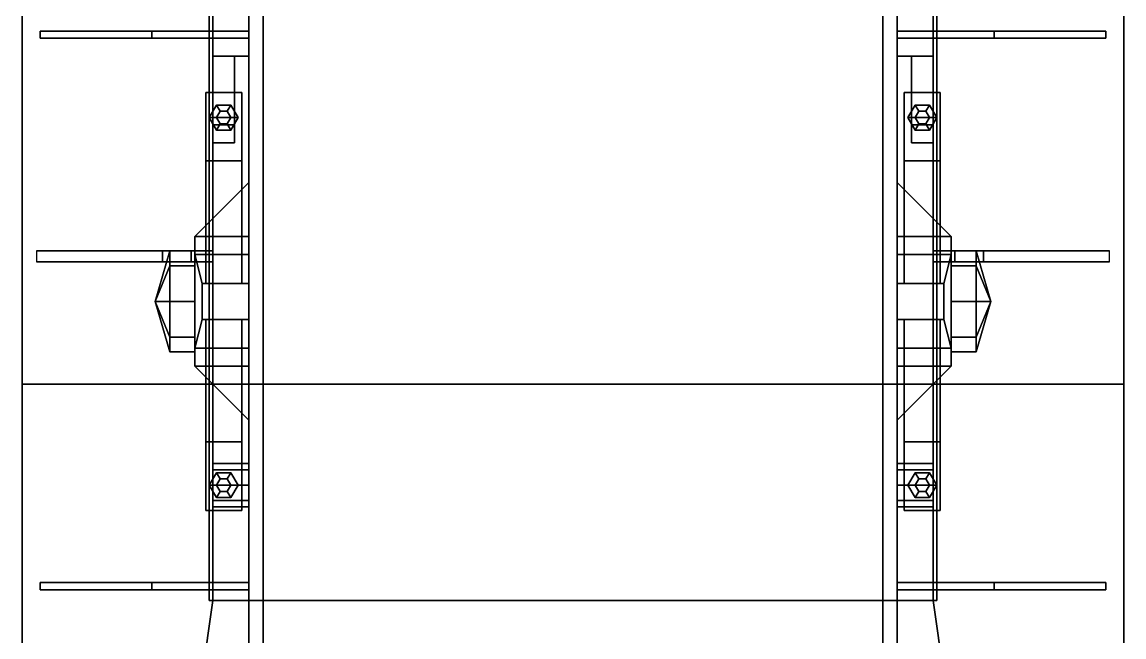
# Model space of a CAD drawing. Extents: x -1.53 to 1.53, y -15.44 to -6.55.
# Drawn here: x -1.53 to 1.53, y -10.771 to -9.065 of the extents above; entities that cross this region are included whole.
import ezdxf

# ---------------------------------------------------------------- set-up
doc = ezdxf.new("R2010")
doc.units = 0
doc.layers.get('0').update_dxf_attribs({"linetype": 'CONTINUOUS'})
doc.layers.add('SUSPENSION', color=5, linetype='CONTINUOUS')

msp = doc.modelspace()

# ---------------------------------------------------------------- linework, layer by layer
for points in [[(-1.01, -7.25, 3.93), (-1.01, -7.25, 3.89), (-1.01, -10.67, 3.89), (-1.01, -10.67, 3.93)], [(1.01, -10.67, 3.93), (1.01, -7.25, 3.93), (-1.01, -7.25, 3.93), (-1.01, -10.67, 3.93)], [(-1, -7.25, 3.89), (-1, -7.99, 2.16), (-1, -10.07, 2.81), (-1, -10.67, 3.89)], [(1, -10.07, 2.81), (1, -7.99, 2.16), (1, -7.25, 3.89), (1, -10.67, 3.89)], [(1.01, -10.67, 3.89), (1.01, -7.25, 3.89), (1.01, -7.25, 3.93), (1.01, -10.67, 3.93)], [(-0.9, -7.3, 0.32), (-0.9, -13.94, 0.32), (-0.9, -13.94, 1.15), (-0.9, -7.3, 1.15)], [(-0.86, -7.3, 0.32), (-0.86, -13.94, 0.32), (-0.9, -13.94, 0.32), (-0.9, -7.3, 0.32)], [(-0.86, -13.94, 1.15), (-0.86, -13.94, 0.32), (-0.86, -7.3, 0.32), (-0.86, -7.3, 1.15)], [(0.86, -7.3, 0.32), (0.86, -13.94, 0.32), (0.86, -13.94, 1.15), (0.86, -7.3, 1.15)], [(0.9, -7.3, 0.32), (0.9, -13.94, 0.32), (0.86, -13.94, 0.32), (0.86, -7.3, 0.32)], [(0.9, -13.94, 1.15), (0.9, -13.94, 0.32), (0.9, -7.3, 0.32), (0.9, -7.3, 1.15)], [(-1.53, -7.99, 1.15), (-1.53, -10.07, 1.15), (-1.53, -10.07, 2.81), (-1.53, -7.99, 2.16)], [(1.53, -7.99, 1.15), (1.53, -10.07, 1.15), (-1.53, -10.07, 1.15), (-1.53, -7.99, 1.15)], [(-1.53, -7.99, 2.16), (-1.53, -10.07, 2.81), (-1, -10.07, 2.81), (-1, -7.99, 2.16)], [(1, -7.99, 2.16), (1, -10.07, 2.81), (1.53, -10.07, 2.81), (1.53, -7.99, 2.16)], [(1.53, -10.07, 2.81), (1.53, -10.07, 1.15), (1.53, -7.99, 1.15), (1.53, -7.99, 2.16)], [(-1.48, -9.09, 1.11), (-1.17, -9.09, 0.78), (-1.17, -9.11, 0.78), (-1.48, -9.11, 1.11)], [(-0.9, -9.09, 1.15), (-0.9, -9.09, 0.78), (-1.17, -9.09, 0.78), (-1.48, -9.09, 1.11)], [(-1.48, -9.09, 1.15), (-1.48, -9.09, 1.11), (-1.48, -9.11, 1.11), (-1.48, -9.11, 1.15)], [(-0.9, -9.09, 1.15), (-0.9, -9.09, 1.15), (-1.48, -9.09, 1.11), (-1.48, -9.09, 1.15)], [(-1.17, -9.11, 0.78), (-0.9, -9.11, 0.78), (-0.9, -9.11, 1.15), (-1.48, -9.11, 1.11)], [(-1.48, -9.11, 1.11), (-0.9, -9.11, 1.15), (-0.9, -9.11, 1.15), (-1.48, -9.11, 1.15)], [(-1.17, -9.09, 0.78), (-0.9, -9.09, 0.78), (-0.9, -9.11, 0.78), (-1.17, -9.11, 0.78)], [(1.17, -9.09, 0.78), (0.9, -9.09, 0.78), (0.9, -9.09, 1.15), (1.48, -9.09, 1.11)], [(1.17, -9.11, 0.78), (0.9, -9.11, 0.78), (0.9, -9.09, 0.78), (1.17, -9.09, 0.78)], [(1.48, -9.09, 1.11), (0.9, -9.09, 1.15), (0.9, -9.09, 1.15), (1.48, -9.09, 1.15)], [(0.9, -9.11, 1.15), (0.9, -9.11, 0.78), (1.17, -9.11, 0.78), (1.48, -9.11, 1.11)], [(0.9, -9.11, 1.15), (0.9, -9.11, 1.15), (1.48, -9.11, 1.11), (1.48, -9.11, 1.15)], [(1.48, -9.11, 1.11), (1.17, -9.11, 0.78), (1.17, -9.09, 0.78), (1.48, -9.09, 1.11)], [(1.48, -9.11, 1.15), (1.48, -9.11, 1.11), (1.48, -9.09, 1.11), (1.48, -9.09, 1.15)], [(-1, -9.7, 2.84), (-1, -9.7, 2.68), (-1.49, -9.7, 2.68), (-1.14, -9.7, 2.84)], [(-1.14, -9.7, 2.84), (-1.49, -9.7, 2.68), (-1.49, -9.73, 2.68), (-1.14, -9.73, 2.84)], [(-1.06, -9.7, 2.94), (-1.14, -9.7, 2.84), (-1.14, -9.73, 2.84), (-1.06, -9.73, 2.94)], [(-1, -9.7, 2.94), (-1, -9.7, 2.84), (-1.14, -9.7, 2.84), (-1.06, -9.7, 2.94)], [(-1, -9.7, 3.14), (-1, -9.7, 2.94), (-1.06, -9.7, 2.94), (-1.05, -9.7, 3.14)], [(-1.05, -9.7, 3.14), (-1.06, -9.7, 2.94), (-1.06, -9.73, 2.94), (-1.05, -9.73, 3.14)], [(-1.05, -9.73, 3.14), (-1, -9.73, 3.14), (-1, -9.7, 3.14), (-1.05, -9.7, 3.14)], [(1.49, -9.7, 2.68), (1, -9.7, 2.68), (1, -9.7, 2.84), (1.14, -9.7, 2.84)], [(1.06, -9.7, 2.94), (1, -9.7, 2.94), (1, -9.7, 3.14), (1.05, -9.7, 3.14)], [(1.14, -9.7, 2.84), (1, -9.7, 2.84), (1, -9.7, 2.94), (1.06, -9.7, 2.94)], [(1.05, -9.7, 3.14), (1, -9.7, 3.14), (1, -9.73, 3.14), (1.05, -9.73, 3.14)], [(1.05, -9.73, 3.14), (1.06, -9.73, 2.94), (1.06, -9.7, 2.94), (1.05, -9.7, 3.14)], [(1.06, -9.73, 2.94), (1.14, -9.73, 2.84), (1.14, -9.7, 2.84), (1.06, -9.7, 2.94)], [(1.14, -9.73, 2.84), (1.49, -9.73, 2.68), (1.49, -9.7, 2.68), (1.14, -9.7, 2.84)], [(-1.49, -9.73, 2.68), (-1, -9.73, 2.68), (-1, -9.73, 2.84), (-1.14, -9.73, 2.84)], [(-1.14, -9.73, 2.84), (-1, -9.73, 2.84), (-1, -9.73, 2.94), (-1.06, -9.73, 2.94)], [(-1.06, -9.73, 2.94), (-1, -9.73, 2.94), (-1, -9.73, 3.14), (-1.05, -9.73, 3.14)], [(1, -9.73, 2.84), (1, -9.73, 2.68), (1.49, -9.73, 2.68), (1.14, -9.73, 2.84)], [(1, -9.73, 3.14), (1, -9.73, 2.94), (1.06, -9.73, 2.94), (1.05, -9.73, 3.14)], [(1, -9.73, 2.94), (1, -9.73, 2.84), (1.14, -9.73, 2.84), (1.06, -9.73, 2.94)], [(-1.53, -10.07, 1.15), (-1.53, -14.39, 1.15), (-1.53, -14.39, 2.81), (-1.53, -10.07, 2.81)], [(1.53, -10.07, 1.15), (1.53, -14.39, 1.15), (-1.53, -14.39, 1.15), (-1.53, -10.07, 1.15)], [(-1.53, -10.07, 2.81), (-1.53, -14.39, 2.81), (-1, -10.67, 2.81), (-1, -10.07, 2.81)], [(-1, -10.67, 3.89), (-1, -10.07, 2.81), (-1, -10.67, 2.81), (-1, -10.67, 3.89)], [(1, -10.67, 2.81), (1, -10.07, 2.81), (1, -10.67, 3.89)], [(1, -10.07, 2.81), (1, -10.67, 2.81), (1.53, -14.39, 2.81), (1.53, -10.07, 2.81)], [(1.53, -14.39, 2.81), (1.53, -14.39, 1.15), (1.53, -10.07, 1.15), (1.53, -10.07, 2.81)], [(-1.48, -10.62, 1.11), (-1.17, -10.62, 0.78), (-1.17, -10.64, 0.78), (-1.48, -10.64, 1.11)], [(-0.9, -10.62, 1.15), (-0.9, -10.62, 0.78), (-1.17, -10.62, 0.78), (-1.48, -10.62, 1.11)], [(-1.48, -10.62, 1.15), (-1.48, -10.62, 1.11), (-1.48, -10.64, 1.11), (-1.48, -10.64, 1.15)], [(-0.9, -10.62, 1.15), (-0.9, -10.62, 1.15), (-1.48, -10.62, 1.11), (-1.48, -10.62, 1.15)], [(-1.17, -10.64, 0.78), (-0.9, -10.64, 0.78), (-0.9, -10.64, 1.15), (-1.48, -10.64, 1.11)], [(-1.48, -10.64, 1.11), (-0.9, -10.64, 1.15), (-0.9, -10.64, 1.15), (-1.48, -10.64, 1.15)], [(-1.17, -10.62, 0.78), (-0.9, -10.62, 0.78), (-0.9, -10.64, 0.78), (-1.17, -10.64, 0.78)], [(1.17, -10.62, 0.78), (0.9, -10.62, 0.78), (0.9, -10.62, 1.15), (1.48, -10.62, 1.11)], [(1.17, -10.64, 0.78), (0.9, -10.64, 0.78), (0.9, -10.62, 0.78), (1.17, -10.62, 0.78)], [(1.48, -10.62, 1.11), (0.9, -10.62, 1.15), (0.9, -10.62, 1.15), (1.48, -10.62, 1.15)], [(0.9, -10.64, 1.15), (0.9, -10.64, 0.78), (1.17, -10.64, 0.78), (1.48, -10.64, 1.11)], [(0.9, -10.64, 1.15), (0.9, -10.64, 1.15), (1.48, -10.64, 1.11), (1.48, -10.64, 1.15)], [(1.48, -10.64, 1.11), (1.17, -10.64, 0.78), (1.17, -10.62, 0.78), (1.48, -10.62, 1.11)], [(1.48, -10.64, 1.15), (1.48, -10.64, 1.11), (1.48, -10.62, 1.11), (1.48, -10.62, 1.15)], [(-1, -10.67, 2.81), (-1.53, -14.39, 2.81), (1.53, -14.39, 2.81), (1, -10.67, 2.81)], [(-1.01, -10.67, 3.93), (-1.01, -10.67, 3.89), (1.01, -10.67, 3.89), (1.01, -10.67, 3.93)], [(-1, -10.67, 3.89), (-1, -10.67, 2.81), (1, -10.67, 2.81), (1, -10.67, 3.89)]]:
    msp.add_3dface(points)
at = {"layer": 'SUSPENSION'}
for points in [[(-1, -9.04, 0.69), (-1, -9.04, 0.51), (-1, -9.16, 0.51), (-1, -9.16, 0.69)], [(-1, -9.16, 0.51), (-1, -9.04, 0.51), (-0.9, -9.04, 0.35), (-0.9, -9.16, 0.35)], [(-0.9, -9.16, 0.74), (-0.9, -9.04, 0.74), (-1, -9.04, 0.69), (-1, -9.16, 0.69)], [(1, -9.04, 0.51), (1, -9.16, 0.51), (0.9, -9.16, 0.35), (0.9, -9.04, 0.35)], [(0.9, -9.04, 0.74), (0.9, -9.16, 0.74), (1, -9.16, 0.69), (1, -9.04, 0.69)], [(1, -9.16, 0.69), (1, -9.16, 0.51), (1, -9.04, 0.51), (1, -9.04, 0.69)], [(-1, -9.16, 0.66), (-1, -9.16, 0.52), (-1, -9.35, 0.53), (-1, -9.35, 0.64)], [(-1, -9.16, 0.69), (-1, -9.16, 0.51), (-0.9, -9.16, 0.35), (-0.9, -9.16, 0.74)], [(-1, -9.35, 0.53), (-1, -9.16, 0.52), (-0.94, -9.16, 0.52), (-0.94, -9.35, 0.53)], [(-0.94, -9.35, 0.64), (-0.94, -9.16, 0.66), (-1, -9.16, 0.66), (-1, -9.35, 0.64)], [(-0.94, -9.35, 0.53), (-0.94, -9.16, 0.52), (-0.94, -9.16, 0.66), (-0.94, -9.35, 0.64)], [(0.9, -9.16, 0.74), (0.9, -9.16, 0.35), (1, -9.16, 0.51), (1, -9.16, 0.69)], [(0.94, -9.16, 0.66), (0.94, -9.16, 0.52), (0.94, -9.35, 0.53), (0.94, -9.35, 0.64)], [(0.94, -9.35, 0.53), (0.94, -9.16, 0.52), (1, -9.16, 0.52), (1, -9.35, 0.53)], [(1, -9.35, 0.64), (1, -9.16, 0.66), (0.94, -9.16, 0.66), (0.94, -9.35, 0.64)], [(1, -9.35, 0.53), (1, -9.16, 0.52), (1, -9.16, 0.66), (1, -9.35, 0.64)], [(-0.92, -9.26, 0.92), (-0.92, -9.26, 0.85), (-1.02, -9.26, 0.85), (-1.02, -9.26, 0.92)], [(-1.02, -9.26, 0.85), (-1.02, -9.45, 0.85), (-1.02, -9.26, 0.92)], [(-0.92, -9.26, 0.85), (-0.92, -9.45, 0.85), (-1.02, -9.45, 0.85), (-1.02, -9.26, 0.85)], [(-1.02, -9.26, 0.92), (-1.02, -9.79, 0.92), (-0.92, -9.79, 0.92), (-0.92, -9.26, 0.92)], [(-1.02, -9.45, 0.85), (-1.02, -9.79, 0.76), (-1.02, -9.79, 0.92), (-1.02, -9.26, 0.92)], [(-0.92, -9.26, 0.92), (-0.92, -9.45, 0.85), (-0.92, -9.26, 0.85), (-0.92, -9.26, 0.92)], [(-0.92, -9.79, 0.92), (-0.92, -9.79, 0.76), (-0.92, -9.45, 0.85), (-0.92, -9.26, 0.92)], [(1.02, -9.26, 0.85), (1.02, -9.45, 0.85), (0.92, -9.45, 0.85), (0.92, -9.26, 0.85)], [(0.92, -9.26, 0.85), (0.92, -9.45, 0.85), (0.92, -9.26, 0.92)], [(0.92, -9.45, 0.85), (0.92, -9.79, 0.76), (0.92, -9.79, 0.92), (0.92, -9.26, 0.92)], [(0.92, -9.26, 0.92), (0.92, -9.79, 0.92), (1.02, -9.79, 0.92), (1.02, -9.26, 0.92)], [(1.02, -9.26, 0.92), (1.02, -9.26, 0.85), (0.92, -9.26, 0.85), (0.92, -9.26, 0.92)], [(1.02, -9.26, 0.92), (1.02, -9.45, 0.85), (1.02, -9.26, 0.85), (1.02, -9.26, 0.92)], [(1.02, -9.79, 0.92), (1.02, -9.79, 0.76), (1.02, -9.45, 0.85), (1.02, -9.26, 0.92)], [(-0.99, -9.2954, 0.92), (-1.01, -9.33, 0.92), (-1.01, -9.33, 0.98), (-0.99, -9.2954, 0.98)], [(-0.99, -9.2954, 0.98), (-1.01, -9.33, 0.98), (-0.99, -9.33, 0.98), (-0.98, -9.3127, 0.98)], [(-0.95, -9.2954, 0.92), (-0.99, -9.2954, 0.92), (-0.99, -9.2954, 0.98), (-0.95, -9.2954, 0.98)], [(-0.95, -9.2954, 0.98), (-0.99, -9.2954, 0.98), (-0.98, -9.3127, 0.98), (-0.96, -9.3127, 0.98)], [(-0.93, -9.33, 0.98), (-0.95, -9.2954, 0.98), (-0.96, -9.3127, 0.98), (-0.95, -9.33, 0.98)], [(-0.93, -9.33, 0.92), (-0.95, -9.2954, 0.92), (-0.95, -9.2954, 0.98), (-0.93, -9.33, 0.98)], [(0.95, -9.2954, 0.98), (0.93, -9.33, 0.98), (0.95, -9.33, 0.98), (0.96, -9.3127, 0.98)], [(0.95, -9.2954, 0.92), (0.93, -9.33, 0.92), (0.93, -9.33, 0.98), (0.95, -9.2954, 0.98)], [(0.99, -9.2954, 0.98), (0.95, -9.2954, 0.98), (0.96, -9.3127, 0.98), (0.98, -9.3127, 0.98)], [(0.99, -9.2954, 0.92), (0.95, -9.2954, 0.92), (0.95, -9.2954, 0.98), (0.99, -9.2954, 0.98)], [(1.01, -9.33, 0.98), (0.99, -9.2954, 0.98), (0.98, -9.3127, 0.98), (0.99, -9.33, 0.98)], [(1.01, -9.33, 0.92), (0.99, -9.2954, 0.92), (0.99, -9.2954, 0.98), (1.01, -9.33, 0.98)], [(-1.01, -9.33, 0.92), (-0.99, -9.3646, 0.92), (-0.99, -9.3646, 0.98), (-1.01, -9.33, 0.98)], [(-1.01, -9.33, 0.98), (-0.99, -9.3646, 0.98), (-0.98, -9.3473, 0.98), (-0.99, -9.33, 0.98)], [(-0.98, -9.3127, 0.64), (-0.99, -9.33, 0.64), (-0.99, -9.33, 0.85), (-0.98, -9.3127, 0.85)], [(-0.98, -9.3127, 0.98), (-0.99, -9.33, 0.98), (-0.99, -9.33, 1), (-0.98, -9.3127, 1)], [(-0.99, -9.33, 1), (-0.95, -9.33, 1), (-0.96, -9.3127, 1), (-0.98, -9.3127, 1)], [(-0.99, -9.33, 0.64), (-0.98, -9.3473, 0.64), (-0.98, -9.3473, 0.85), (-0.99, -9.33, 0.85)], [(-0.99, -9.33, 0.98), (-0.98, -9.3473, 0.98), (-0.98, -9.3473, 1), (-0.99, -9.33, 1)], [(-0.98, -9.3473, 1), (-0.96, -9.3473, 1), (-0.95, -9.33, 1), (-0.99, -9.33, 1)], [(-0.96, -9.3127, 0.64), (-0.98, -9.3127, 0.64), (-0.98, -9.3127, 0.85), (-0.96, -9.3127, 0.85)], [(-0.96, -9.3127, 0.98), (-0.98, -9.3127, 0.98), (-0.98, -9.3127, 1), (-0.96, -9.3127, 1)], [(-0.95, -9.33, 0.64), (-0.96, -9.3127, 0.64), (-0.96, -9.3127, 0.85), (-0.95, -9.33, 0.85)], [(-0.95, -9.33, 0.98), (-0.96, -9.3127, 0.98), (-0.96, -9.3127, 1), (-0.95, -9.33, 1)], [(-0.96, -9.3473, 0.64), (-0.95, -9.33, 0.64), (-0.95, -9.33, 0.85), (-0.96, -9.3473, 0.85)], [(-0.96, -9.3473, 0.98), (-0.95, -9.33, 0.98), (-0.95, -9.33, 1), (-0.96, -9.3473, 1)], [(-0.95, -9.3646, 0.98), (-0.93, -9.33, 0.98), (-0.95, -9.33, 0.98), (-0.96, -9.3473, 0.98)], [(-0.95, -9.3646, 0.92), (-0.93, -9.33, 0.92), (-0.93, -9.33, 0.98), (-0.95, -9.3646, 0.98)], [(0.93, -9.33, 0.98), (0.95, -9.3646, 0.98), (0.96, -9.3473, 0.98), (0.95, -9.33, 0.98)], [(0.93, -9.33, 0.92), (0.95, -9.3646, 0.92), (0.95, -9.3646, 0.98), (0.93, -9.33, 0.98)], [(0.98, -9.3127, 1), (0.96, -9.3127, 1), (0.95, -9.33, 1), (0.99, -9.33, 1)], [(0.96, -9.3127, 0.98), (0.95, -9.33, 0.98), (0.95, -9.33, 1), (0.96, -9.3127, 1)], [(0.96, -9.3127, 0.64), (0.95, -9.33, 0.64), (0.95, -9.33, 0.85), (0.96, -9.3127, 0.85)], [(0.99, -9.33, 1), (0.95, -9.33, 1), (0.96, -9.3473, 1), (0.98, -9.3473, 1)], [(0.95, -9.33, 0.98), (0.96, -9.3473, 0.98), (0.96, -9.3473, 1), (0.95, -9.33, 1)], [(0.95, -9.33, 0.64), (0.96, -9.3473, 0.64), (0.96, -9.3473, 0.85), (0.95, -9.33, 0.85)], [(0.98, -9.3127, 0.98), (0.96, -9.3127, 0.98), (0.96, -9.3127, 1), (0.98, -9.3127, 1)], [(0.98, -9.3127, 0.64), (0.96, -9.3127, 0.64), (0.96, -9.3127, 0.85), (0.98, -9.3127, 0.85)], [(0.99, -9.33, 0.98), (0.98, -9.3127, 0.98), (0.98, -9.3127, 1), (0.99, -9.33, 1)], [(0.99, -9.33, 0.64), (0.98, -9.3127, 0.64), (0.98, -9.3127, 0.85), (0.99, -9.33, 0.85)], [(0.99, -9.3646, 0.98), (1.01, -9.33, 0.98), (0.99, -9.33, 0.98), (0.98, -9.3473, 0.98)], [(0.98, -9.3473, 0.98), (0.99, -9.33, 0.98), (0.99, -9.33, 1), (0.98, -9.3473, 1)], [(0.98, -9.3473, 0.64), (0.99, -9.33, 0.64), (0.99, -9.33, 0.85), (0.98, -9.3473, 0.85)], [(0.99, -9.3646, 0.92), (1.01, -9.33, 0.92), (1.01, -9.33, 0.98), (0.99, -9.3646, 0.98)], [(-0.94, -9.4, 0.61), (-0.94, -9.35, 0.64), (-1, -9.35, 0.64), (-1, -9.4, 0.61)], [(-1, -9.35, 0.64), (-1, -9.35, 0.53), (-1, -9.4, 0.56), (-1, -9.4, 0.61)], [(-1, -9.4, 0.56), (-1, -9.35, 0.53), (-0.94, -9.35, 0.53), (-0.94, -9.4, 0.56)], [(-0.99, -9.3646, 0.98), (-0.95, -9.3646, 0.98), (-0.96, -9.3473, 0.98), (-0.98, -9.3473, 0.98)], [(-0.98, -9.3473, 0.64), (-0.96, -9.3473, 0.64), (-0.96, -9.3473, 0.85), (-0.98, -9.3473, 0.85)], [(-0.98, -9.3473, 0.98), (-0.96, -9.3473, 0.98), (-0.96, -9.3473, 1), (-0.98, -9.3473, 1)], [(-0.94, -9.4, 0.56), (-0.94, -9.35, 0.53), (-0.94, -9.35, 0.64), (-0.94, -9.4, 0.61)], [(0.94, -9.35, 0.64), (0.94, -9.35, 0.53), (0.94, -9.4, 0.56), (0.94, -9.4, 0.61)], [(1, -9.4, 0.61), (1, -9.35, 0.64), (0.94, -9.35, 0.64), (0.94, -9.4, 0.61)], [(0.94, -9.4, 0.56), (0.94, -9.35, 0.53), (1, -9.35, 0.53), (1, -9.4, 0.56)], [(0.95, -9.3646, 0.98), (0.99, -9.3646, 0.98), (0.98, -9.3473, 0.98), (0.96, -9.3473, 0.98)], [(0.96, -9.3473, 0.98), (0.98, -9.3473, 0.98), (0.98, -9.3473, 1), (0.96, -9.3473, 1)], [(0.96, -9.3473, 0.64), (0.98, -9.3473, 0.64), (0.98, -9.3473, 0.85), (0.96, -9.3473, 0.85)], [(1, -9.4, 0.56), (1, -9.35, 0.53), (1, -9.35, 0.64), (1, -9.4, 0.61)], [(-0.99, -9.3646, 0.92), (-0.95, -9.3646, 0.92), (-0.95, -9.3646, 0.98), (-0.99, -9.3646, 0.98)], [(0.95, -9.3646, 0.92), (0.99, -9.3646, 0.92), (0.99, -9.3646, 0.98), (0.95, -9.3646, 0.98)], [(-1, -9.4, 0.61), (-1, -9.4, 0.56), (-0.94, -9.4, 0.56), (-0.94, -9.4, 0.61)], [(0.94, -9.4, 0.61), (0.94, -9.4, 0.56), (1, -9.4, 0.56), (1, -9.4, 0.61)], [(-0.92, -9.45, 0.85), (-0.92, -9.79, 0.76), (-1.02, -9.79, 0.76), (-1.02, -9.45, 0.85)], [(1.02, -9.45, 0.85), (1.02, -9.79, 0.76), (0.92, -9.79, 0.76), (0.92, -9.45, 0.85)], [(-0.9, -9.66, 0.34), (-0.9, -9.51, 0.34), (-0.9, -9.51, 0.34), (-1.05, -9.66, 0.34)], [(-0.9, -9.51, 0.34), (-0.9, -9.51, 0.32), (-1.05, -9.66, 0.32), (-1.05, -9.66, 0.34)], [(-1.05, -9.66, 0.32), (-0.9, -9.51, 0.32), (-0.9, -9.51, 0.32), (-0.9, -9.66, 0.32)], [(-1.05, -9.66, 0.49), (-0.9, -9.51, 0.49), (-0.9, -9.51, 0.49), (-0.9, -9.66, 0.49)], [(-0.9, -9.51, 0.51), (-0.9, -9.51, 0.49), (-1.05, -9.66, 0.49), (-1.05, -9.66, 0.51)], [(-0.9, -9.66, 0.51), (-0.9, -9.51, 0.51), (-0.9, -9.51, 0.51), (-1.05, -9.66, 0.51)], [(-0.9, -9.66, 0.69), (-0.9, -9.51, 0.69), (-0.9, -9.51, 0.69), (-1.05, -9.66, 0.69)], [(-1.05, -9.66, 0.67), (-0.9, -9.51, 0.67), (-0.9, -9.51, 0.67), (-0.9, -9.66, 0.67)], [(-0.9, -9.51, 0.69), (-0.9, -9.51, 0.67), (-1.05, -9.66, 0.67), (-1.05, -9.66, 0.69)], [(1.05, -9.66, 0.34), (1.05, -9.66, 0.32), (0.9, -9.51, 0.32), (0.9, -9.51, 0.34)], [(0.9, -9.51, 0.34), (0.9, -9.66, 0.34), (1.05, -9.66, 0.34), (0.9, -9.51, 0.34)], [(0.9, -9.51, 0.32), (1.05, -9.66, 0.32), (0.9, -9.66, 0.32), (0.9, -9.51, 0.32)], [(0.9, -9.51, 0.49), (1.05, -9.66, 0.49), (0.9, -9.66, 0.49), (0.9, -9.51, 0.49)], [(0.9, -9.51, 0.51), (0.9, -9.66, 0.51), (1.05, -9.66, 0.51), (0.9, -9.51, 0.51)], [(1.05, -9.66, 0.51), (1.05, -9.66, 0.49), (0.9, -9.51, 0.49), (0.9, -9.51, 0.51)], [(1.05, -9.66, 0.69), (1.05, -9.66, 0.67), (0.9, -9.51, 0.67), (0.9, -9.51, 0.69)], [(0.9, -9.51, 0.69), (0.9, -9.66, 0.69), (1.05, -9.66, 0.69), (0.9, -9.51, 0.69)], [(0.9, -9.51, 0.67), (1.05, -9.66, 0.67), (0.9, -9.66, 0.67), (0.9, -9.51, 0.67)], [(-1.05, -9.66, 0.24), (-1.05, -9.7, 0.51), (-1.05, -9.66, 0.69)], [(-1.05, -9.7, 0.51), (-1.05, -9.741, 0.609), (-1.05, -9.66, 0.69)], [(-1.05, -9.741, 0.609), (-1.05, -9.84, 0.65), (-1.05, -9.66, 0.69)], [(-0.9, -9.66, 0.67), (-0.9, -9.66, 0.51), (-1.05, -9.66, 0.51), (-1.05, -9.66, 0.67)], [(-1.05, -9.84, 0.37), (-1.05, -9.741, 0.411), (-1.05, -9.66, 0.24)], [(-1.05, -9.741, 0.411), (-1.05, -9.7, 0.51), (-1.05, -9.66, 0.24)], [(-0.9, -9.66, 0.49), (-0.9, -9.66, 0.34), (-1.05, -9.66, 0.34), (-1.05, -9.66, 0.49)], [(-1.05, -10.02, 0.24), (-1.05, -9.66, 0.24), (-0.9, -9.66, 0.24), (-0.9, -10.02, 0.24)], [(-1.05, -9.84, 0.37), (-1.05, -9.66, 0.24), (-1.05, -10.02, 0.24), (-1.05, -9.84, 0.37)], [(-0.9, -9.66, 0.32), (-0.9, -9.66, 0.24), (-1.05, -9.66, 0.24), (-1.05, -9.66, 0.32)], [(-1.05, -9.66, 0.69), (-1.05, -9.84, 0.65), (-1.05, -10.02, 0.69)], [(-0.9, -9.71, 0.74), (-0.9, -9.66, 0.69), (-1.05, -9.66, 0.69), (-1.05, -9.71, 0.74)], [(-1.05, -9.71, 0.74), (-1.05, -9.66, 0.69), (-1.05, -10.02, 0.69), (-1.05, -9.97, 0.74)], [(-0.9, -10.02, 0.24), (-0.9, -9.66, 0.24), (-0.9, -9.66, 0.32), (-0.9, -10.02, 0.32)], [(1.05, -9.66, 0.67), (1.05, -9.66, 0.51), (0.9, -9.66, 0.51), (0.9, -9.66, 0.67)], [(1.05, -9.66, 0.49), (1.05, -9.66, 0.34), (0.9, -9.66, 0.34), (0.9, -9.66, 0.49)], [(1.05, -9.66, 0.32), (1.05, -9.66, 0.24), (0.9, -9.66, 0.24), (0.9, -9.66, 0.32)], [(0.9, -9.66, 0.24), (0.9, -10.02, 0.24), (0.9, -10.02, 0.32), (0.9, -9.66, 0.32)], [(1.05, -9.66, 0.24), (1.05, -10.02, 0.24), (0.9, -10.02, 0.24), (0.9, -9.66, 0.24)], [(1.05, -9.71, 0.74), (1.05, -9.66, 0.69), (0.9, -9.66, 0.69), (0.9, -9.71, 0.74)], [(1.05, -9.84, 0.65), (1.05, -9.741, 0.609), (1.05, -9.66, 0.69)], [(1.05, -9.741, 0.609), (1.05, -9.7, 0.51), (1.05, -9.66, 0.69)], [(1.05, -9.66, 0.69), (1.05, -9.7, 0.51), (1.05, -9.66, 0.24)], [(1.05, -9.7, 0.51), (1.05, -9.741, 0.411), (1.05, -9.66, 0.24)], [(1.05, -9.741, 0.411), (1.05, -9.84, 0.37), (1.05, -9.66, 0.24)], [(1.05, -9.84, 0.37), (1.05, -10.02, 0.24), (1.05, -9.66, 0.24), (1.05, -9.84, 0.37)], [(1.05, -10.02, 0.69), (1.05, -9.84, 0.65), (1.05, -9.66, 0.69)], [(1.05, -9.97, 0.74), (1.05, -10.02, 0.69), (1.05, -9.66, 0.69), (1.05, -9.71, 0.74)], [(-1.12, -9.7, 0.51), (-1.12, -9.741, 0.411), (-1.16, -9.84, 0.51)], [(-1.12, -9.741, 0.609), (-1.12, -9.7, 0.51), (-1.16, -9.84, 0.51)], [(-1.12, -9.741, 0.411), (-1.12, -9.7, 0.51), (-1.05, -9.7, 0.51), (-1.05, -9.741, 0.411)], [(-1.12, -9.7, 0.51), (-1.12, -9.741, 0.609), (-1.05, -9.741, 0.609), (-1.05, -9.7, 0.51)], [(1.12, -9.7, 0.51), (1.12, -9.741, 0.411), (1.05, -9.741, 0.411), (1.05, -9.7, 0.51)], [(1.12, -9.741, 0.609), (1.12, -9.7, 0.51), (1.05, -9.7, 0.51), (1.05, -9.741, 0.609)], [(1.12, -9.741, 0.411), (1.12, -9.7, 0.51), (1.16, -9.84, 0.51)], [(1.12, -9.7, 0.51), (1.12, -9.741, 0.609), (1.16, -9.84, 0.51)], [(-1.03, -9.79, 0.74), (-1.05, -9.71, 0.74), (-1.05, -9.97, 0.74), (-1.03, -9.89, 0.74)], [(-0.9, -9.79, 0.74), (-0.9, -9.71, 0.74), (-1.05, -9.71, 0.74), (-1.03, -9.79, 0.74)], [(0.9, -9.71, 0.74), (0.9, -9.79, 0.74), (1.03, -9.79, 0.74), (1.05, -9.71, 0.74)], [(1.03, -9.89, 0.74), (1.05, -9.97, 0.74), (1.05, -9.71, 0.74), (1.03, -9.79, 0.74)], [(-1.12, -9.84, 0.65), (-1.12, -9.741, 0.609), (-1.16, -9.84, 0.51)], [(-1.12, -9.741, 0.411), (-1.12, -9.84, 0.37), (-1.16, -9.84, 0.51)], [(-1.12, -9.741, 0.609), (-1.12, -9.84, 0.65), (-1.05, -9.84, 0.65), (-1.05, -9.741, 0.609)], [(-1.12, -9.84, 0.37), (-1.12, -9.741, 0.411), (-1.05, -9.741, 0.411), (-1.05, -9.84, 0.37)], [(1.12, -9.84, 0.65), (1.12, -9.741, 0.609), (1.05, -9.741, 0.609), (1.05, -9.84, 0.65)], [(1.12, -9.741, 0.411), (1.12, -9.84, 0.37), (1.05, -9.84, 0.37), (1.05, -9.741, 0.411)], [(1.12, -9.741, 0.609), (1.12, -9.84, 0.65), (1.16, -9.84, 0.51)], [(1.12, -9.84, 0.37), (1.12, -9.741, 0.411), (1.16, -9.84, 0.51)], [(-0.9, -9.89, 0.94), (-0.9, -9.79, 0.94), (-1.03, -9.79, 0.94), (-1.03, -9.89, 0.94)], [(-0.9, -9.79, 0.94), (-0.9, -9.79, 0.74), (-1.03, -9.79, 0.74), (-1.03, -9.79, 0.94)], [(-1.03, -9.79, 0.94), (-1.03, -9.79, 0.74), (-1.03, -9.89, 0.74), (-1.03, -9.89, 0.94)], [(0.9, -9.79, 0.94), (0.9, -9.89, 0.94), (1.03, -9.89, 0.94), (1.03, -9.79, 0.94)], [(1.03, -9.79, 0.94), (1.03, -9.79, 0.74), (0.9, -9.79, 0.74), (0.9, -9.79, 0.94)], [(1.03, -9.89, 0.94), (1.03, -9.89, 0.74), (1.03, -9.79, 0.74), (1.03, -9.79, 0.94)], [(-1.12, -9.939, 0.609), (-1.12, -9.84, 0.65), (-1.16, -9.84, 0.51)], [(-1.12, -9.939, 0.411), (-1.12, -9.98, 0.51), (-1.16, -9.84, 0.51)], [(-1.12, -9.84, 0.37), (-1.12, -9.939, 0.411), (-1.16, -9.84, 0.51)], [(-1.12, -9.98, 0.51), (-1.12, -9.939, 0.609), (-1.16, -9.84, 0.51)], [(-1.12, -9.84, 0.65), (-1.12, -9.939, 0.609), (-1.05, -9.939, 0.609), (-1.05, -9.84, 0.65)], [(-1.12, -9.939, 0.411), (-1.12, -9.84, 0.37), (-1.05, -9.84, 0.37), (-1.05, -9.939, 0.411)], [(-1.05, -9.84, 0.65), (-1.05, -9.939, 0.609), (-1.05, -10.02, 0.69)], [(-1.05, -9.939, 0.411), (-1.05, -9.84, 0.37), (-1.05, -10.02, 0.24)], [(1.05, -9.939, 0.609), (1.05, -9.84, 0.65), (1.05, -10.02, 0.69)], [(1.12, -9.939, 0.609), (1.12, -9.84, 0.65), (1.05, -9.84, 0.65), (1.05, -9.939, 0.609)], [(1.05, -9.84, 0.37), (1.05, -9.939, 0.411), (1.05, -10.02, 0.24)], [(1.12, -9.84, 0.37), (1.12, -9.939, 0.411), (1.05, -9.939, 0.411), (1.05, -9.84, 0.37)], [(1.12, -9.84, 0.65), (1.12, -9.939, 0.609), (1.16, -9.84, 0.51)], [(1.12, -9.939, 0.411), (1.12, -9.84, 0.37), (1.16, -9.84, 0.51)], [(1.12, -9.98, 0.51), (1.12, -9.939, 0.411), (1.16, -9.84, 0.51)], [(1.12, -9.939, 0.609), (1.12, -9.98, 0.51), (1.16, -9.84, 0.51)], [(-0.9, -9.97, 0.74), (-0.9, -9.89, 0.74), (-1.03, -9.89, 0.74), (-1.05, -9.97, 0.74)], [(-1.03, -9.89, 0.94), (-1.03, -9.89, 0.74), (-0.9, -9.89, 0.74), (-0.9, -9.89, 0.94)], [(-0.92, -10.42, 0.92), (-0.92, -9.89, 0.92), (-1.02, -9.89, 0.92), (-1.02, -10.42, 0.92)], [(-1.02, -10.23, 0.85), (-1.02, -9.89, 0.76), (-0.92, -9.89, 0.76), (-0.92, -10.23, 0.85)], [(-1.02, -9.89, 0.92), (-1.02, -9.89, 0.76), (-1.02, -10.23, 0.85), (-1.02, -10.42, 0.92)], [(-0.92, -10.23, 0.85), (-0.92, -9.89, 0.76), (-0.92, -9.89, 0.92), (-0.92, -10.42, 0.92)], [(0.9, -9.89, 0.74), (0.9, -9.97, 0.74), (1.05, -9.97, 0.74), (1.03, -9.89, 0.74)], [(0.9, -9.89, 0.94), (0.9, -9.89, 0.74), (1.03, -9.89, 0.74), (1.03, -9.89, 0.94)], [(0.92, -10.23, 0.85), (0.92, -9.89, 0.76), (1.02, -9.89, 0.76), (1.02, -10.23, 0.85)], [(0.92, -9.89, 0.92), (0.92, -9.89, 0.76), (0.92, -10.23, 0.85), (0.92, -10.42, 0.92)], [(1.02, -10.42, 0.92), (1.02, -9.89, 0.92), (0.92, -9.89, 0.92), (0.92, -10.42, 0.92)], [(1.02, -10.23, 0.85), (1.02, -9.89, 0.76), (1.02, -9.89, 0.92), (1.02, -10.42, 0.92)], [(-1.12, -9.98, 0.51), (-1.12, -9.939, 0.411), (-1.05, -9.939, 0.411), (-1.05, -9.98, 0.51)], [(-1.12, -9.939, 0.609), (-1.12, -9.98, 0.51), (-1.05, -9.98, 0.51), (-1.05, -9.939, 0.609)], [(-1.05, -9.939, 0.609), (-1.05, -9.98, 0.51), (-1.05, -10.02, 0.69)], [(-1.05, -9.98, 0.51), (-1.05, -9.939, 0.411), (-1.05, -10.02, 0.24)], [(1.05, -9.98, 0.51), (1.05, -9.939, 0.609), (1.05, -10.02, 0.69)], [(1.05, -9.939, 0.411), (1.05, -9.98, 0.51), (1.05, -10.02, 0.24)], [(1.12, -9.939, 0.411), (1.12, -9.98, 0.51), (1.05, -9.98, 0.51), (1.05, -9.939, 0.411)], [(1.12, -9.98, 0.51), (1.12, -9.939, 0.609), (1.05, -9.939, 0.609), (1.05, -9.98, 0.51)], [(-1.05, -9.97, 0.74), (-1.05, -10.02, 0.69), (-0.9, -10.02, 0.69), (-0.9, -9.97, 0.74)], [(0.9, -9.97, 0.74), (0.9, -10.02, 0.69), (1.05, -10.02, 0.69), (1.05, -9.97, 0.74)], [(-1.05, -10.02, 0.69), (-1.05, -9.98, 0.51), (-1.05, -10.02, 0.24)], [(1.05, -10.02, 0.24), (1.05, -9.98, 0.51), (1.05, -10.02, 0.69)], [(-1.05, -10.02, 0.67), (-1.05, -10.02, 0.51), (-0.9, -10.02, 0.51), (-0.9, -10.02, 0.67)], [(-1.05, -10.02, 0.49), (-1.05, -10.02, 0.34), (-0.9, -10.02, 0.34), (-0.9, -10.02, 0.49)], [(-1.05, -10.02, 0.34), (-1.05, -10.02, 0.32), (-0.9, -10.17, 0.32), (-0.9, -10.17, 0.34)], [(-0.9, -10.17, 0.34), (-0.9, -10.02, 0.34), (-1.05, -10.02, 0.34), (-0.9, -10.17, 0.34)], [(-0.9, -10.17, 0.32), (-1.05, -10.02, 0.32), (-0.9, -10.02, 0.32), (-0.9, -10.17, 0.32)], [(-0.9, -10.17, 0.49), (-1.05, -10.02, 0.49), (-0.9, -10.02, 0.49), (-0.9, -10.17, 0.49)], [(-0.9, -10.17, 0.51), (-0.9, -10.02, 0.51), (-1.05, -10.02, 0.51), (-0.9, -10.17, 0.51)], [(-1.05, -10.02, 0.51), (-1.05, -10.02, 0.49), (-0.9, -10.17, 0.49), (-0.9, -10.17, 0.51)], [(-1.05, -10.02, 0.32), (-1.05, -10.02, 0.24), (-0.9, -10.02, 0.24), (-0.9, -10.02, 0.32)], [(-0.9, -10.17, 0.69), (-0.9, -10.02, 0.69), (-1.05, -10.02, 0.69), (-0.9, -10.17, 0.69)], [(-0.9, -10.17, 0.67), (-1.05, -10.02, 0.67), (-0.9, -10.02, 0.67), (-0.9, -10.17, 0.67)], [(-1.05, -10.02, 0.69), (-1.05, -10.02, 0.67), (-0.9, -10.17, 0.67), (-0.9, -10.17, 0.69)], [(0.9, -10.02, 0.67), (0.9, -10.02, 0.51), (1.05, -10.02, 0.51), (1.05, -10.02, 0.67)], [(0.9, -10.02, 0.49), (0.9, -10.02, 0.34), (1.05, -10.02, 0.34), (1.05, -10.02, 0.49)], [(0.9, -10.02, 0.32), (0.9, -10.02, 0.24), (1.05, -10.02, 0.24), (1.05, -10.02, 0.32)], [(0.9, -10.02, 0.34), (0.9, -10.17, 0.34), (0.9, -10.17, 0.34), (1.05, -10.02, 0.34)], [(0.9, -10.17, 0.34), (0.9, -10.17, 0.32), (1.05, -10.02, 0.32), (1.05, -10.02, 0.34)], [(1.05, -10.02, 0.32), (0.9, -10.17, 0.32), (0.9, -10.17, 0.32), (0.9, -10.02, 0.32)], [(1.05, -10.02, 0.49), (0.9, -10.17, 0.49), (0.9, -10.17, 0.49), (0.9, -10.02, 0.49)], [(0.9, -10.17, 0.51), (0.9, -10.17, 0.49), (1.05, -10.02, 0.49), (1.05, -10.02, 0.51)], [(0.9, -10.02, 0.51), (0.9, -10.17, 0.51), (0.9, -10.17, 0.51), (1.05, -10.02, 0.51)], [(0.9, -10.02, 0.69), (0.9, -10.17, 0.69), (0.9, -10.17, 0.69), (1.05, -10.02, 0.69)], [(0.9, -10.17, 0.69), (0.9, -10.17, 0.67), (1.05, -10.02, 0.67), (1.05, -10.02, 0.69)], [(1.05, -10.02, 0.67), (0.9, -10.17, 0.67), (0.9, -10.17, 0.67), (0.9, -10.02, 0.67)], [(-1.02, -10.42, 0.85), (-1.02, -10.23, 0.85), (-0.92, -10.23, 0.85), (-0.92, -10.42, 0.85)], [(-1.02, -10.42, 0.92), (-1.02, -10.23, 0.85), (-1.02, -10.42, 0.85), (-1.02, -10.42, 0.92)], [(-0.92, -10.42, 0.85), (-0.92, -10.23, 0.85), (-0.92, -10.42, 0.92)], [(0.92, -10.42, 0.92), (0.92, -10.23, 0.85), (0.92, -10.42, 0.85), (0.92, -10.42, 0.92)], [(0.92, -10.42, 0.85), (0.92, -10.23, 0.85), (1.02, -10.23, 0.85), (1.02, -10.42, 0.85)], [(1.02, -10.42, 0.85), (1.02, -10.23, 0.85), (1.02, -10.42, 0.92)], [(-1, -10.29, 0.58), (-1, -10.3924, 0.5376), (-1, -10.41, 0.58), (-1, -10.3076, 0.6224)], [(-1, -10.29, 0.58), (-1, -10.3076, 0.6224), (-0.9, -10.3076, 0.6224), (-0.9, -10.29, 0.58)], [(-1, -10.3076, 0.5376), (-1, -10.35, 0.52), (-1, -10.3924, 0.5376), (-1, -10.29, 0.58)], [(-1, -10.3076, 0.5376), (-1, -10.29, 0.58), (-0.9, -10.29, 0.58), (-0.9, -10.3076, 0.5376)], [(-1, -10.3076, 0.6224), (-1, -10.41, 0.58), (-1, -10.3924, 0.6224), (-1, -10.35, 0.64)], [(-1, -10.35, 0.52), (-1, -10.3076, 0.5376), (-0.9, -10.3076, 0.5376), (-0.9, -10.35, 0.52)], [(-1, -10.3076, 0.6224), (-1, -10.35, 0.64), (-0.9, -10.35, 0.64), (-0.9, -10.3076, 0.6224)], [(1, -10.3076, 0.6224), (1, -10.29, 0.58), (0.9, -10.29, 0.58), (0.9, -10.3076, 0.6224)], [(1, -10.29, 0.58), (1, -10.3076, 0.5376), (0.9, -10.3076, 0.5376), (0.9, -10.29, 0.58)], [(1, -10.3076, 0.5376), (1, -10.35, 0.52), (0.9, -10.35, 0.52), (0.9, -10.3076, 0.5376)], [(1, -10.35, 0.64), (1, -10.3076, 0.6224), (0.9, -10.3076, 0.6224), (0.9, -10.35, 0.64)], [(1, -10.41, 0.58), (1, -10.3076, 0.5376), (1, -10.29, 0.58), (1, -10.3924, 0.6224)], [(1, -10.3924, 0.6224), (1, -10.29, 0.58), (1, -10.3076, 0.6224), (1, -10.35, 0.64)], [(1, -10.3924, 0.5376), (1, -10.35, 0.52), (1, -10.3076, 0.5376), (1, -10.41, 0.58)], [(-0.99, -10.3154, 0.98), (-1.01, -10.35, 0.98), (-0.99, -10.35, 0.98), (-0.98, -10.3327, 0.98)], [(-0.99, -10.3154, 0.92), (-1.01, -10.35, 0.92), (-1.01, -10.35, 0.98), (-0.99, -10.3154, 0.98)], [(-0.95, -10.3154, 0.98), (-0.99, -10.3154, 0.98), (-0.98, -10.3327, 0.98), (-0.96, -10.3327, 0.98)], [(-0.95, -10.3154, 0.92), (-0.99, -10.3154, 0.92), (-0.99, -10.3154, 0.98), (-0.95, -10.3154, 0.98)], [(-0.99, -10.35, 1), (-0.95, -10.35, 1), (-0.96, -10.3327, 1), (-0.98, -10.3327, 1)], [(-0.98, -10.3327, 0.98), (-0.99, -10.35, 0.98), (-0.99, -10.35, 1), (-0.98, -10.3327, 1)], [(-0.98, -10.3327, 0.63), (-0.99, -10.35, 0.64), (-0.99, -10.35, 0.85), (-0.98, -10.3327, 0.85)], [(-0.96, -10.3327, 0.98), (-0.98, -10.3327, 0.98), (-0.98, -10.3327, 1), (-0.96, -10.3327, 1)], [(-0.96, -10.3327, 0.63), (-0.98, -10.3327, 0.63), (-0.98, -10.3327, 0.85), (-0.96, -10.3327, 0.85)], [(-0.93, -10.35, 0.98), (-0.95, -10.3154, 0.98), (-0.96, -10.3327, 0.98), (-0.95, -10.35, 0.98)], [(-0.95, -10.35, 0.98), (-0.96, -10.3327, 0.98), (-0.96, -10.3327, 1), (-0.95, -10.35, 1)], [(-0.95, -10.35, 0.64), (-0.96, -10.3327, 0.63), (-0.96, -10.3327, 0.85), (-0.95, -10.35, 0.85)], [(-0.93, -10.35, 0.92), (-0.95, -10.3154, 0.92), (-0.95, -10.3154, 0.98), (-0.93, -10.35, 0.98)], [(0.95, -10.3154, 0.92), (0.93, -10.35, 0.92), (0.93, -10.35, 0.98), (0.95, -10.3154, 0.98)], [(0.95, -10.3154, 0.98), (0.93, -10.35, 0.98), (0.95, -10.35, 0.98), (0.96, -10.3327, 0.98)], [(0.99, -10.3154, 0.92), (0.95, -10.3154, 0.92), (0.95, -10.3154, 0.98), (0.99, -10.3154, 0.98)], [(0.99, -10.3154, 0.98), (0.95, -10.3154, 0.98), (0.96, -10.3327, 0.98), (0.98, -10.3327, 0.98)], [(0.96, -10.3327, 0.63), (0.95, -10.35, 0.64), (0.95, -10.35, 0.85), (0.96, -10.3327, 0.85)], [(0.96, -10.3327, 0.98), (0.95, -10.35, 0.98), (0.95, -10.35, 1), (0.96, -10.3327, 1)], [(0.98, -10.3327, 1), (0.96, -10.3327, 1), (0.95, -10.35, 1), (0.99, -10.35, 1)], [(0.98, -10.3327, 0.63), (0.96, -10.3327, 0.63), (0.96, -10.3327, 0.85), (0.98, -10.3327, 0.85)], [(0.98, -10.3327, 0.98), (0.96, -10.3327, 0.98), (0.96, -10.3327, 1), (0.98, -10.3327, 1)], [(1.01, -10.35, 0.98), (0.99, -10.3154, 0.98), (0.98, -10.3327, 0.98), (0.99, -10.35, 0.98)], [(0.99, -10.35, 0.64), (0.98, -10.3327, 0.63), (0.98, -10.3327, 0.85), (0.99, -10.35, 0.85)], [(0.99, -10.35, 0.98), (0.98, -10.3327, 0.98), (0.98, -10.3327, 1), (0.99, -10.35, 1)], [(1.01, -10.35, 0.92), (0.99, -10.3154, 0.92), (0.99, -10.3154, 0.98), (1.01, -10.35, 0.98)], [(-1.01, -10.35, 0.98), (-0.99, -10.3846, 0.98), (-0.98, -10.3673, 0.98), (-0.99, -10.35, 0.98)], [(-1.01, -10.35, 0.92), (-0.99, -10.3846, 0.92), (-0.99, -10.3846, 0.98), (-1.01, -10.35, 0.98)], [(-1, -10.3924, 0.5376), (-1, -10.35, 0.52), (-0.9, -10.35, 0.52), (-0.9, -10.3924, 0.5376)], [(-1, -10.35, 0.64), (-1, -10.3924, 0.6224), (-0.9, -10.3924, 0.6224), (-0.9, -10.35, 0.64)], [(-0.98, -10.3673, 1), (-0.96, -10.3673, 1), (-0.95, -10.35, 1), (-0.99, -10.35, 1)], [(-0.99, -10.35, 0.98), (-0.98, -10.3673, 0.98), (-0.98, -10.3673, 1), (-0.99, -10.35, 1)], [(-0.99, -10.35, 0.64), (-0.98, -10.3673, 0.63), (-0.98, -10.3673, 0.85), (-0.99, -10.35, 0.85)], [(-0.99, -10.3846, 0.98), (-0.95, -10.3846, 0.98), (-0.96, -10.3673, 0.98), (-0.98, -10.3673, 0.98)], [(-0.98, -10.3673, 0.98), (-0.96, -10.3673, 0.98), (-0.96, -10.3673, 1), (-0.98, -10.3673, 1)], [(-0.98, -10.3673, 0.63), (-0.96, -10.3673, 0.63), (-0.96, -10.3673, 0.85), (-0.98, -10.3673, 0.85)], [(-0.95, -10.3846, 0.98), (-0.93, -10.35, 0.98), (-0.95, -10.35, 0.98), (-0.96, -10.3673, 0.98)], [(-0.96, -10.3673, 0.98), (-0.95, -10.35, 0.98), (-0.95, -10.35, 1), (-0.96, -10.3673, 1)], [(-0.96, -10.3673, 0.63), (-0.95, -10.35, 0.64), (-0.95, -10.35, 0.85), (-0.96, -10.3673, 0.85)], [(-0.95, -10.3846, 0.92), (-0.93, -10.35, 0.92), (-0.93, -10.35, 0.98), (-0.95, -10.3846, 0.98)], [(1, -10.35, 0.52), (1, -10.3924, 0.5376), (0.9, -10.3924, 0.5376), (0.9, -10.35, 0.52)], [(1, -10.3924, 0.6224), (1, -10.35, 0.64), (0.9, -10.35, 0.64), (0.9, -10.3924, 0.6224)], [(0.93, -10.35, 0.92), (0.95, -10.3846, 0.92), (0.95, -10.3846, 0.98), (0.93, -10.35, 0.98)], [(0.93, -10.35, 0.98), (0.95, -10.3846, 0.98), (0.96, -10.3673, 0.98), (0.95, -10.35, 0.98)], [(0.95, -10.35, 0.64), (0.96, -10.3673, 0.63), (0.96, -10.3673, 0.85), (0.95, -10.35, 0.85)], [(0.95, -10.35, 0.98), (0.96, -10.3673, 0.98), (0.96, -10.3673, 1), (0.95, -10.35, 1)], [(0.99, -10.35, 1), (0.95, -10.35, 1), (0.96, -10.3673, 1), (0.98, -10.3673, 1)], [(0.95, -10.3846, 0.98), (0.99, -10.3846, 0.98), (0.98, -10.3673, 0.98), (0.96, -10.3673, 0.98)], [(0.96, -10.3673, 0.63), (0.98, -10.3673, 0.63), (0.98, -10.3673, 0.85), (0.96, -10.3673, 0.85)], [(0.96, -10.3673, 0.98), (0.98, -10.3673, 0.98), (0.98, -10.3673, 1), (0.96, -10.3673, 1)], [(0.98, -10.3673, 0.63), (0.99, -10.35, 0.64), (0.99, -10.35, 0.85), (0.98, -10.3673, 0.85)], [(0.98, -10.3673, 0.98), (0.99, -10.35, 0.98), (0.99, -10.35, 1), (0.98, -10.3673, 1)], [(0.99, -10.3846, 0.98), (1.01, -10.35, 0.98), (0.99, -10.35, 0.98), (0.98, -10.3673, 0.98)], [(0.99, -10.3846, 0.92), (1.01, -10.35, 0.92), (1.01, -10.35, 0.98), (0.99, -10.3846, 0.98)], [(-1, -10.3924, 0.6224), (-1, -10.41, 0.58), (-0.9, -10.41, 0.58), (-0.9, -10.3924, 0.6224)], [(-1, -10.41, 0.58), (-1, -10.3924, 0.5376), (-0.9, -10.3924, 0.5376), (-0.9, -10.41, 0.58)], [(-0.99, -10.3846, 0.92), (-0.95, -10.3846, 0.92), (-0.95, -10.3846, 0.98), (-0.99, -10.3846, 0.98)], [(1, -10.41, 0.58), (1, -10.3924, 0.6224), (0.9, -10.3924, 0.6224), (0.9, -10.41, 0.58)], [(1, -10.3924, 0.5376), (1, -10.41, 0.58), (0.9, -10.41, 0.58), (0.9, -10.3924, 0.5376)], [(0.95, -10.3846, 0.92), (0.99, -10.3846, 0.92), (0.99, -10.3846, 0.98), (0.95, -10.3846, 0.98)], [(-1.02, -10.42, 0.92), (-1.02, -10.42, 0.85), (-0.92, -10.42, 0.85), (-0.92, -10.42, 0.92)], [(0.92, -10.42, 0.92), (0.92, -10.42, 0.85), (1.02, -10.42, 0.85), (1.02, -10.42, 0.92)]]:
    msp.add_3dface(points, dxfattribs=at)

doc.saveas('drawing.dxf')
